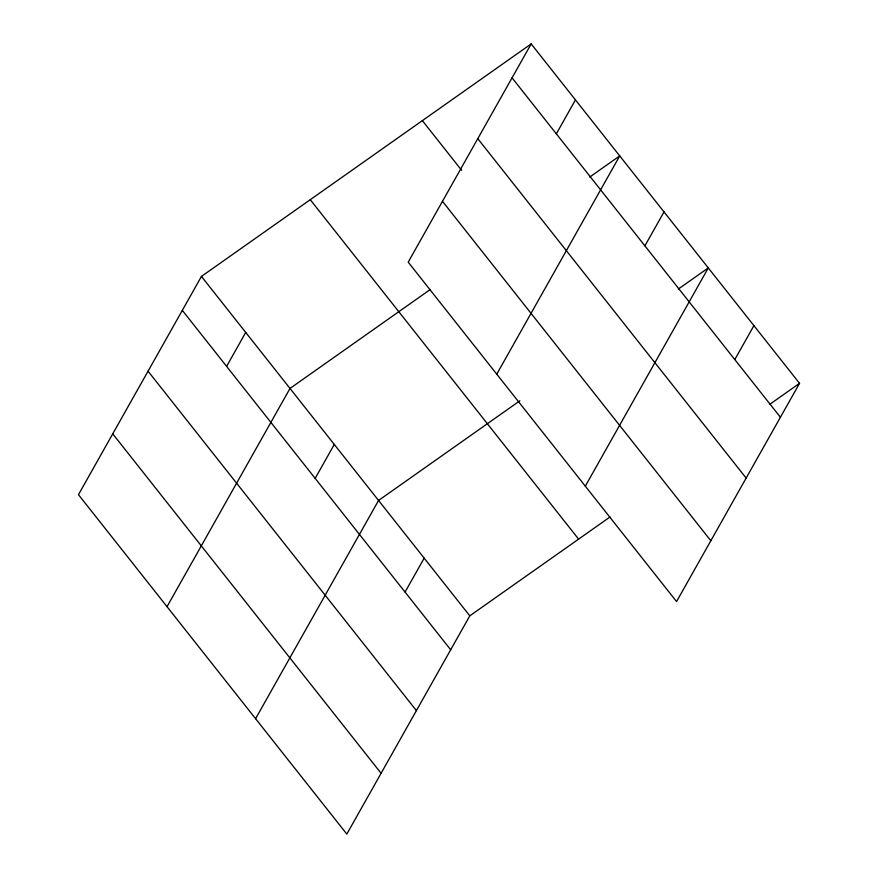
<?xml version="1.0" encoding="UTF-8"?>
<svg xmlns="http://www.w3.org/2000/svg" width="878" height="878" viewBox="0 0 878 878"><rect width="100%" height="100%" fill="white"/><g stroke="black" fill="none" stroke-linecap="round" stroke-linejoin="round"><path stroke-width="1.32" d="M531.179 43.9L408.204 262.149L676.554 601.573L799.529 383.335L531.179 43.9L201.446 276.427L78.471 494.665L346.821 834.1L469.796 615.851L610.001 516.988M226.601 366.367L245.719 332.433M167.029 606.687L290.003 388.438L430.198 289.564M315.158 478.378L334.277 444.444M556.334 133.84L575.452 99.905M255.586 718.698L378.561 500.449L519.886 400.785M496.761 374.16L619.736 155.911L589.753 177.049M405.054 592.079L424.173 558.156M644.891 245.851L664.009 211.916M585.319 486.171L708.294 267.922L678.31 289.06M734.798 359.563L753.917 325.628M769.556 404.473L799.529 383.335M512.061 77.835L780.41 417.259M477.786 138.658L746.146 478.082M422.362 120.637L461.63 170.299M442.479 201.325L710.829 540.749M310.252 199.69L578.613 539.125M201.446 276.427L469.796 615.851M182.317 310.362L450.677 649.786M148.053 371.185L416.402 710.609M112.735 433.842L381.096 773.277"/></g></svg>
